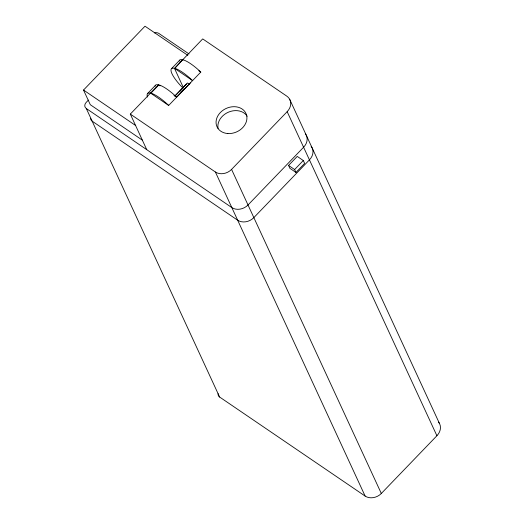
<?xml version="1.0" encoding="UTF-8"?>
<svg xmlns="http://www.w3.org/2000/svg" width="524" height="524" viewBox="0 0 524 524"><rect width="100%" height="100%" fill="white"/><g stroke="black" fill="none" stroke-linecap="round" stroke-linejoin="round"><path stroke-width="0.79" d="M142.515 140.255L90.305 104.715L83.526 90.049L145.004 26.2L187.841 55.361M88.438 100.077L86.165 102.435A5.201 4.192 -24.8 0 0 86.322 108.534L219.622 397.028L365.13 496.071A11.823 9.524 -24.8 0 0 381.315 493.477L436.905 435.739A13.264 10.69 -24.8 0 0 438.614 422.141M147.611 93.482L155.582 85.209M171.512 68.657L179.725 60.129M146.746 149.668L130.312 114.094L150.539 93.082L168.682 105.435L200.79 72.083A23.377 6.026 43.9 0 0 184.101 60.162L181.396 59.572A23.377 6.026 43.9 0 0 179.247 61.118M183.426 87.718L174.499 68.389L202.709 38.9L286.772 96.121A13.264 10.69 -24.8 0 1 287.165 111.671L436.905 435.739M158.562 84.94L150.539 93.082M150.788 93.259L158.759 84.98L160.082 85.884M174.924 95.892L186.459 83.912M174.937 96.082L187.572 82.956L189.557 84.305M179.581 91.713L182.876 88.287M176.562 97.222L190.297 82.956M130.312 114.094L215.384 172.003A11.823 9.524 -24.8 0 0 231.575 169.403L287.165 111.671M288.567 165.44L297.259 156.407L303.304 160.527L304.634 163.409L295.949 172.442L289.896 168.322L288.567 165.44L294.612 169.553L295.949 172.442M294.612 169.553L303.304 160.527M189.026 53.965L158.903 33.464A5.469 4.408 -24.8 0 0 154.436 32.888M182.653 59.729L174.689 68.434L192.577 80.611A23.377 6.026 43.9 0 0 175.887 68.696L173.182 68.107A23.377 6.026 43.9 0 0 183.014 88.104M198.806 70.727L200.79 72.083M173.994 95.355L176.647 97.156A23.377 6.026 43.9 0 0 159.958 85.242L157.252 84.652A23.377 6.026 43.9 0 0 155.097 86.198M83.526 90.049L135.736 125.59M86.322 108.534L231.824 207.576A11.823 9.524 -24.8 0 0 248.016 204.976L303.599 147.244A13.264 10.69 -24.8 0 0 305.309 133.646M289.648 99.239L439.387 423.313M231.575 169.403L381.315 493.477M215.384 172.003L365.13 496.071M219.622 397.028A5.201 4.192 -24.8 0 1 218.102 393.648M90.606 118.352A5.201 4.192 -24.8 0 0 92.158 121.162L237.66 220.211A11.823 9.524 -24.8 0 0 253.852 217.611L309.435 159.872A13.264 10.69 -24.8 0 0 311.145 146.275M147.473 97.051A23.377 6.026 43.9 0 1 149.288 92.925L151.986 93.514A23.377 6.026 43.9 0 1 168.682 105.435M218.089 128.452A15.943 12.845 -24.8 0 1 228.562 112.11A15.943 12.845 -24.8 0 1 247.177 116.243M227.822 133.535A15.943 12.845 -24.8 0 0 246.326 114.317A15.943 12.845 -24.8 0 0 220.349 112.542A15.943 12.845 -24.8 0 0 227.822 133.535"/></g></svg>
